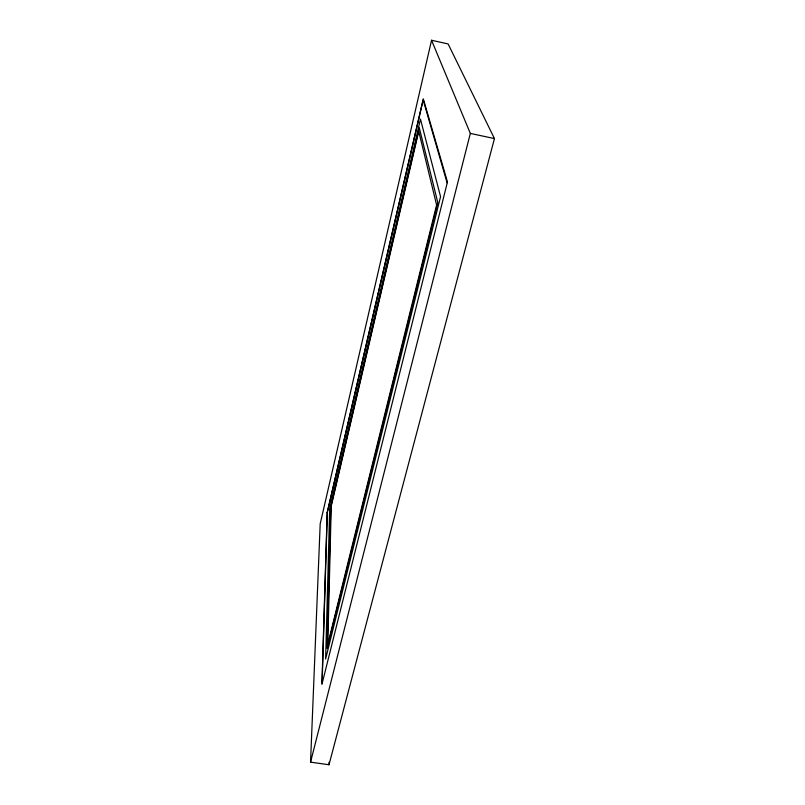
<?xml version="1.0" encoding="UTF-8"?>
<svg xmlns="http://www.w3.org/2000/svg" width="805" height="805" viewBox="0 0 805 805"><rect width="100%" height="100%" fill="white"/><g stroke="black" fill="none" stroke-linecap="round" stroke-linejoin="round"><path stroke-width="1.21" d="M329.004 764.75L494.451 138.581L448.123 43.953L431.55 40.25L320.189 523.854L310.549 762.144L329.004 764.75L329.054 762.234M322.111 683.043L327.323 512.342L423.158 99.931L447.087 182.775M310.549 762.144L470.331 133.409L431.55 40.25M470.331 133.409L494.451 138.581M330.785 506.758L327.152 648.558L437.779 202.528L419.254 127.663L330.785 506.758M331.247 506.013L327.806 644.101L436.612 205.013L418.741 131.336L331.247 506.013M329.708 508.488L325.623 659.003L440.556 196.651L420.462 119.14L329.708 508.488M327.192 512.554L321.909 684.411L447.459 181.98L423.309 98.854L327.192 512.554"/></g></svg>
